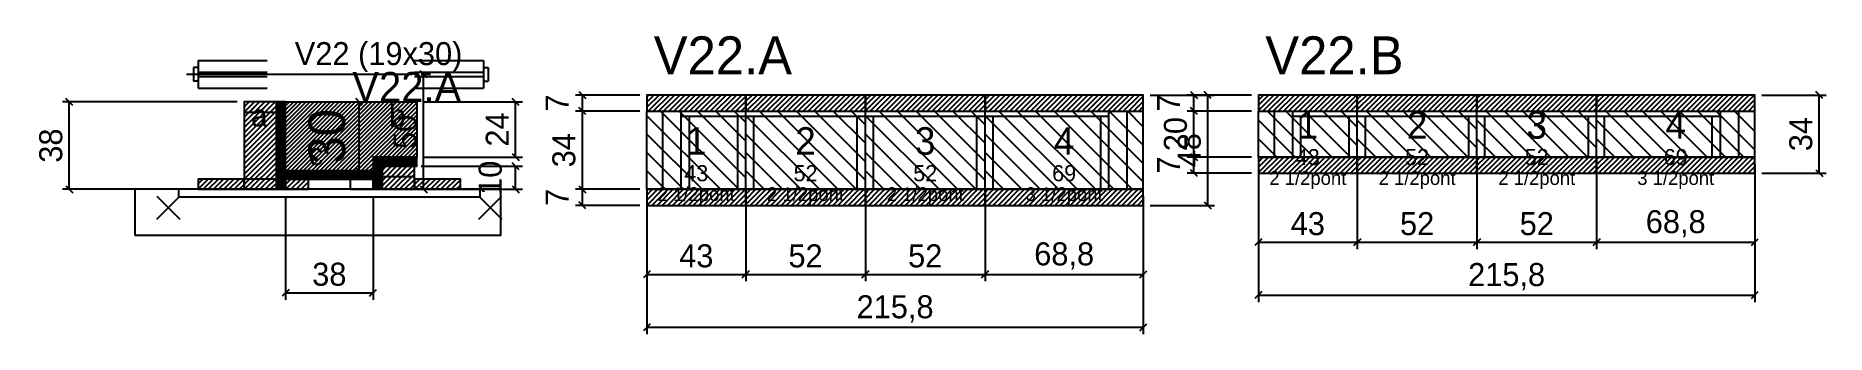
# Model space of a CAD drawing. Extents: x -69 to 710, y -97 to 33.
import ezdxf
from ezdxf.enums import TextEntityAlignment as Align

# ---------------------------------------------------------------- set-up
doc = ezdxf.new("R2010")
doc.units = 0
for name, color, linetype in [('5', 5, 'Continuous'), ('barrote', 126, 'Continuous'), ('CONCRETO', 251, 'Continuous'), ('COTA', 241, 'Continuous'), ('Cota Seção (2x)', 241, 'Continuous'), ('detalhes', 7, 'Continuous'), ('Hachura', 251, 'Continuous'), ('Madeira', 126, 'Continuous'), ('NOMENCLATURA', 7, 'Continuous'), ('Painéis', 200, 'Continuous'), ('presilha', 224, 'Continuous'), ('Reaproveitamento', 30, 'Continuous'), ('SARR_2.2x7', 40, 'Continuous'), ('SARR_3.5x7', 81, 'Continuous'), ('SCO-___-LAJ', 224, 'Continuous'), ('TENSOR', 224, 'Continuous'), ('texto', 7, 'Continuous'), ('Texto Seção', 7, 'Continuous')]:
    doc.layers.add(name, color=color, linetype=linetype)
doc.dimstyles.new('PAINEL', dxfattribs={"dimtxt": 10, "dimasz": 3, "dimexe": 3, "dimexo": 3, "dimgap": 3, "dimtad": 1, "dimblk": 'OBLIQUE', "dimblk1": 'OBLIQUE', "dimcen": 2.5, "dimclrd": 4, "dimclre": 4, "dimclrt": 240, "dimazin": 3, "dimtfac": 1, "dimtmove": 0, "dimatfit": 3})
doc.dimstyles.new('SECAO2X', dxfattribs={"dimtxt": 16, "dimasz": 3, "dimexe": 3, "dimexo": 3, "dimgap": 3, "dimtad": 1, "dimblk": 'OBLIQUE', "dimblk1": 'OBLIQUE', "dimcen": 2.5, "dimclrd": 4, "dimclre": 4, "dimclrt": 240, "dimazin": 3, "dimtfac": 1, "dimtmove": 0, "dimatfit": 3})

# ---------------------------------------------------------------- blocks, each defined once
blk = doc.blocks.new('_OBLIQUE')
at = {"color": 0, "linetype": 'BYBLOCK'}
blk.add_line((-0.5, -0.5), (0.5, 0.5), dxfattribs=at)

msp = doc.modelspace()

# ---------------------------------------------------------------- hatches: boundary and pattern name
at = {"layer": 'COTA'}
h = msp.add_hatch(dxfattribs=at)
h.set_pattern_fill('ANSI31', scale=0.4)
h.paths.add_polyline_path([(40, -26), (40, 4), (97, 4), (97, -20), (78, -20), (78, -26)])
h = msp.add_hatch(dxfattribs=at)
h.set_pattern_fill('ANSI31', scale=0.5)
h.paths.add_polyline_path([(197, 0), (240, 0), (240, 7), (197, 7)])
h = msp.add_hatch(dxfattribs=at)
h.set_pattern_fill('ANSI31', scale=0.5)
h.paths.add_polyline_path([(240, 0), (292, 0), (292, 7), (240, 7)])
h = msp.add_hatch(dxfattribs=at)
h.set_pattern_fill('ANSI31', scale=0.5)
h.paths.add_polyline_path([(292, 0), (344, 0), (344, 7), (292, 7)])
h = msp.add_hatch(dxfattribs=at)
h.set_pattern_fill('ANSI31', scale=0.5)
h.paths.add_polyline_path([(344, 0), (412.8, 0), (412.8, 7), (344, 7)])
h = msp.add_hatch(dxfattribs=at)
h.set_pattern_fill('ANSI31', scale=0.5)
h.paths.add_polyline_path([(462.8, 0), (505.8, 0), (505.8, 7), (462.8, 7)])
h = msp.add_hatch(dxfattribs=at)
h.set_pattern_fill('ANSI31', scale=0.5)
h.paths.add_polyline_path([(505.8, 0), (557.8, 0), (557.8, 7), (505.8, 7)])
h = msp.add_hatch(dxfattribs=at)
h.set_pattern_fill('ANSI31', scale=0.5)
h.paths.add_polyline_path([(557.8, 0), (609.8, 0), (609.8, 7), (557.8, 7)])
h = msp.add_hatch(dxfattribs=at)
h.set_pattern_fill('ANSI31', scale=0.5)
h.paths.add_polyline_path([(609.8, 0), (678.6, 0), (678.6, 7), (609.8, 7)])
h = msp.add_hatch(dxfattribs=at)
h.set_pattern_fill('ANSI31', scale=0.5)
h.paths.add_polyline_path([(462.8, -27), (505.8, -27), (505.8, -20), (462.8, -20)])
h = msp.add_hatch(dxfattribs=at)
h.set_pattern_fill('ANSI31', scale=0.5)
h.paths.add_polyline_path([(505.8, -27), (557.8, -27), (557.8, -20), (505.8, -20)])
h = msp.add_hatch(dxfattribs=at)
h.set_pattern_fill('ANSI31', scale=0.5)
h.paths.add_polyline_path([(557.8, -27), (609.8, -27), (609.8, -20), (557.8, -20)])
h = msp.add_hatch(dxfattribs=at)
h.set_pattern_fill('ANSI31', scale=0.5)
h.paths.add_polyline_path([(609.8, -27), (678.6, -27), (678.6, -20), (609.8, -20)])
h = msp.add_hatch(dxfattribs=at)
h.set_pattern_fill('ANSI31', scale=0.5)
h.paths.add_polyline_path([(197, -41), (240, -41), (240, -34), (197, -34)])
h = msp.add_hatch(dxfattribs=at)
h.set_pattern_fill('ANSI31', scale=0.5)
h.paths.add_polyline_path([(240, -41), (292, -41), (292, -34), (240, -34)])
h = msp.add_hatch(dxfattribs=at)
h.set_pattern_fill('ANSI31', scale=0.5)
h.paths.add_polyline_path([(292, -41), (344, -41), (344, -34), (292, -34)])
h = msp.add_hatch(dxfattribs=at)
h.set_pattern_fill('ANSI31', scale=0.5)
h.paths.add_polyline_path([(344, -41), (412.8, -41), (412.8, -34), (344, -34)])
at = {"layer": 'Hachura'}
h = msp.add_hatch(dxfattribs=at)
h.set_pattern_fill('ANSI31', scale=0.5)
h.paths.add_polyline_path([(22, -34), (36, -34), (36, 4), (22, 4)])
h = msp.add_hatch(dxfattribs=at)
h.set_pattern_fill('ANSI31', scale=0.5)
h.paths.add_polyline_path([(22, -0.4), (36, -0.4), (36, 4), (22, 4)])
h = msp.add_hatch(dxfattribs=at)
h.set_pattern_fill('SOLID')
h.paths.add_polyline_path([(36, -34), (40, -34), (40, 4), (36, 4)])
h = msp.add_hatch(dxfattribs=at)
h.set_pattern_fill('SOLID')
h.paths.add_polyline_path([(78, -24), (97, -24), (97, -20), (78, -20)])
h = msp.add_hatch(dxfattribs=at)
h.set_pattern_fill('ANSI31', scale=0.5)
h.paths.add_polyline_path([(2, -34), (22, -34), (22, -29.6), (2, -29.6)])
h = msp.add_hatch(dxfattribs=at)
h.set_pattern_fill('SOLID')
h.paths.add_polyline_path([(40, -29.6), (78, -29.6), (78, -26), (40, -26)])
h = msp.add_hatch(dxfattribs=at)
h.set_pattern_fill('ANSI31', scale=0.5)
h.paths.add_polyline_path([(40, -34), (50, -34), (50, -29.6), (40, -29.6)])
h = msp.add_hatch(dxfattribs=at)
h.set_pattern_fill('SOLID')
h.paths.add_polyline_path([(78, -34), (82, -34), (82, -24), (78, -24)])
h = msp.add_hatch(dxfattribs=at)
h.set_pattern_fill('ANSI31', scale=0.5)
h.paths.add_polyline_path([(82, -34), (96, -34), (96, -24), (82, -24)])
h = msp.add_hatch(dxfattribs=at)
h.set_pattern_fill('ANSI31', scale=0.5)
h.paths.add_polyline_path([(82, -28.4), (96, -28.4), (96, -24), (82, -24)])
h = msp.add_hatch(dxfattribs=at)
h.set_pattern_fill('ANSI31', scale=0.5)
h.paths.add_polyline_path([(96, -34), (116, -34), (116, -29.6), (96, -29.6)])

# ---------------------------------------------------------------- linework, layer by layer
for p, q in [((0, 19), (0, 13)), ((2, 19), (0, 19)), ((2, 22), (32, 22)), ((2, 22), (2, 10)), ((2, 17), (32, 17)), ((96, 22), (126, 22)), ((96, 17), (126, 17)), ((126, 22), (126, 10)), ((126, 19), (128, 19)), ((128, 19), (128, 13)), ((2, 13), (0, 13)), ((2, 15), (32, 15)), ((2, 10), (32, 10)), ((96, 15), (126, 15)), ((96, 10), (126, 10)), ((126, 13), (128, 13))]:
    msp.add_line(p, q)
at = {"layer": 'barrote'}
msp.add_lwpolyline([(-25.5, -54), (133.5, -54), (133.5, -34), (-25.5, -34)], close=True, dxfattribs=at)
at = {"layer": 'CONCRETO'}
msp.add_lwpolyline([(40, -26), (40, 4), (97, 4), (97, -20), (78, -20), (78, -26)], close=True, dxfattribs=at)
at = {"layer": 'Madeira'}
for points in [[(22, -34), (36, -34), (36, 4), (22, 4)], [(22, -0.4), (36, -0.4), (36, 4), (22, 4)], [(2, -34), (22, -34), (22, -29.6), (2, -29.6)], [(22, -34), (36, -34), (36, -29.6), (22, -29.6)], [(40, -34), (50, -34), (50, -29.6), (40, -29.6)], [(68, -34), (78, -34), (78, -29.6), (68, -29.6)], [(82, -34), (96, -34), (96, -24), (82, -24)], [(82, -28.4), (96, -28.4), (96, -24), (82, -24)], [(96, -34), (116, -34), (116, -29.6), (96, -29.6)]]:
    msp.add_lwpolyline(points, close=True, dxfattribs=at)
at = {"layer": 'Painéis'}
for p, q in [((197, 0), (240, 0)), ((197, -34), (197, 0)), ((240, -34), (240, 0)), ((240, -34), (240, 0)), ((240, 0), (292, 0)), ((240, -34), (240, 0)), ((292, -34), (292, 0)), ((292, -34), (292, 0)), ((292, 0), (344, 0)), ((292, -34), (292, 0)), ((344, -34), (344, 0)), ((344, -34), (344, 0)), ((344, 0), (412.8, 0)), ((344, -34), (344, 0)), ((412.8, -34), (412.8, 0)), ((462.8, 0), (505.8, 0)), ((462.8, -20), (462.8, 0)), ((505.8, -20), (505.8, 0)), ((505.8, -20), (505.8, 0)), ((505.8, 0), (557.8, 0)), ((505.8, -20), (505.8, 0)), ((557.8, -20), (557.8, 0)), ((557.8, -20), (557.8, 0)), ((557.8, 0), (609.8, 0)), ((557.8, -20), (557.8, 0)), ((609.8, -20), (609.8, 0)), ((609.8, -20), (609.8, 0)), ((609.8, 0), (678.6, 0)), ((609.8, -20), (609.8, 0)), ((678.6, -20), (678.6, 0)), ((462.8, -20), (505.8, -20)), ((505.8, -20), (557.8, -20)), ((557.8, -20), (609.8, -20)), ((609.8, -20), (678.6, -20)), ((197, -34), (240, -34)), ((240, -34), (292, -34)), ((292, -34), (344, -34)), ((344, -34), (412.8, -34))]:
    msp.add_line(p, q, dxfattribs=at)
for points in [[(36, -34), (40, -34), (40, 4), (36, 4)], [(78, -24), (97, -24), (97, -20), (78, -20)], [(40, -29.6), (78, -29.6), (78, -26), (40, -26)], [(78, -34), (82, -34), (82, -24), (78, -24)]]:
    msp.add_lwpolyline(points, close=True, dxfattribs=at)
at = {"layer": 'presilha'}
for p, q in [((-16, -47), (-6, -37)), ((-16, -37), (-6, -47)), ((124, -47), (134, -37)), ((124, -37), (134, -47))]:
    msp.add_line(p, q, dxfattribs=at)
at = {"layer": 'Reaproveitamento', "color": 30}
for p, q in [((237, -34), (203, 0)), ((240, -29), (211, 0)), ((240, -21), (219, 0)), ((240, -13), (227, 0)), ((240, -5), (235, 0)), ((280, -34), (246, 0)), ((288, -34), (254, 0)), ((292, -30), (262, 0)), ((292, -22), (270, 0)), ((292, -14), (278, 0)), ((292, -6), (286, 0)), ((332, -34), (298, 0)), ((340, -34), (306, 0)), ((344, -30), (314, 0)), ((344, -22), (322, 0)), ((344, -14), (330, 0)), ((344, -6), (338, 0)), ((384, -34), (350, 0)), ((392, -34), (358, 0)), ((400, -34), (366, 0)), ((408, -34), (374, 0)), ((412.8, -30.8), (382, 0)), ((412.8, -22.8), (390, 0)), ((412.8, -14.8), (398, 0)), ((412.8, -6.8), (406, 0)), ((486.8, -20), (466.8, 0)), ((494.8, -20), (474.8, 0)), ((502.8, -20), (482.8, 0)), ((505.8, -15), (490.8, 0)), ((505.8, -7), (498.8, 0)), ((529.8, -20), (509.8, 0)), ((537.8, -20), (517.8, 0)), ((545.8, -20), (525.8, 0)), ((553.8, -20), (533.8, 0)), ((557.8, -16), (541.8, 0)), ((557.8, -8), (549.8, 0)), ((557.8, 0), (557.8, 0)), ((581.8, -20), (561.8, 0)), ((589.8, -20), (569.8, 0)), ((597.8, -20), (577.8, 0)), ((605.8, -20), (585.8, 0)), ((609.8, -16), (593.8, 0)), ((609.8, -8), (601.8, 0)), ((609.8, 0), (609.8, 0)), ((633.8, -20), (613.8, 0)), ((641.8, -20), (621.8, 0)), ((649.8, -20), (629.8, 0)), ((657.8, -20), (637.8, 0)), ((665.8, -20), (645.8, 0)), ((673.8, -20), (653.8, 0)), ((678.6, -16.8), (661.8, 0)), ((678.6, -8.8), (669.8, 0)), ((678.6, -0.8), (677.8, 0)), ((229, -34), (197, -2)), ((272, -34), (240, -2)), ((324, -34), (292, -2)), ((376, -34), (344, -2)), ((478.8, -20), (462.8, -4)), ((521.8, -20), (505.8, -4)), ((573.8, -20), (557.8, -4)), ((625.8, -20), (609.8, -4)), ((221, -34), (197, -10)), ((264, -34), (240, -10)), ((316, -34), (292, -10)), ((368, -34), (344, -10)), ((470.8, -20), (462.8, -12)), ((513.8, -20), (505.8, -12)), ((565.8, -20), (557.8, -12)), ((617.8, -20), (609.8, -12)), ((213, -34), (197, -18)), ((256, -34), (240, -18)), ((308, -34), (292, -18)), ((360, -34), (344, -18)), ((462.8, -20), (462.8, -20)), ((505.8, -20), (505.8, -20)), ((557.8, -20), (557.8, -20)), ((609.8, -20), (609.8, -20)), ((205, -34), (197, -26)), ((248, -34), (240, -26)), ((300, -34), (292, -26)), ((352, -34), (344, -26)), ((197, -34), (197, -34)), ((240, -34), (240, -34)), ((292, -34), (292, -34)), ((344, -34), (344, -34))]:
    msp.add_line(p, q, dxfattribs=at)
at = {"layer": 'SARR_2.2x7'}
for p, q in [((204, -34), (204, 0)), ((405.8, -34), (405.8, 0)), ((469.8, -20), (469.8, 0)), ((671.6, -20), (671.6, 0)), ((212, -2.2), (240, -2.2)), ((240, -2.2), (292, -2.2)), ((292, -2.2), (344, -2.2)), ((344, -2.2), (397.8, -2.2)), ((477.8, -2.2), (505.8, -2.2)), ((505.8, -2.2), (557.8, -2.2)), ((557.8, -2.2), (609.8, -2.2)), ((609.8, -2.2), (663.6, -2.2))]:
    msp.add_line(p, q, dxfattribs=at)
at = {"layer": 'SARR_3.5x7'}
for p, q in [((212, -34), (212, 0)), ((240, -34), (240, 0)), ((240, -34), (240, 0)), ((292, -34), (292, 0)), ((292, -34), (292, 0)), ((344, -34), (344, 0)), ((344, -34), (344, 0)), ((397.8, -34), (397.8, 0)), ((477.8, -20), (477.8, 0)), ((505.8, -20), (505.8, 0)), ((505.8, -20), (505.8, 0)), ((557.8, -20), (557.8, 0)), ((557.8, -20), (557.8, 0)), ((609.8, -20), (609.8, 0)), ((609.8, -20), (609.8, 0)), ((663.6, -20), (663.6, 0)), ((215.5, -34), (215.5, -2.2)), ((236.5, -34), (236.5, -2.2)), ((243.5, -34), (243.5, -2.2)), ((288.5, -34), (288.5, -2.2)), ((295.5, -34), (295.5, -2.2)), ((340.5, -34), (340.5, -2.2)), ((347.5, -34), (347.5, -2.2)), ((394.3, -34), (394.3, -2.2)), ((481.3, -20), (481.3, -2.2)), ((502.3, -20), (502.3, -2.2)), ((509.3, -20), (509.3, -2.2)), ((554.3, -20), (554.3, -2.2)), ((561.3, -20), (561.3, -2.2)), ((606.3, -20), (606.3, -2.2)), ((613.3, -20), (613.3, -2.2)), ((660.1, -20), (660.1, -2.2)), ((477.8, -20), (481.3, -20)), ((502.3, -20), (505.8, -20)), ((505.8, -20), (509.3, -20)), ((554.3, -20), (557.8, -20)), ((557.8, -20), (561.3, -20)), ((606.3, -20), (609.8, -20)), ((609.8, -20), (613.3, -20)), ((660.1, -20), (663.6, -20)), ((212, -34), (215.5, -34)), ((236.5, -34), (240, -34)), ((240, -34), (243.5, -34)), ((288.5, -34), (292, -34)), ((292, -34), (295.5, -34)), ((340.5, -34), (344, -34)), ((344, -34), (347.5, -34)), ((394.3, -34), (397.8, -34))]:
    msp.add_line(p, q, dxfattribs=at)
at = {"layer": 'SCO-___-LAJ'}
for points in [[(197, 0), (240, 0), (240, 7), (197, 7)], [(240, 0), (292, 0), (292, 7), (240, 7)], [(292, 0), (344, 0), (344, 7), (292, 7)], [(344, 0), (412.8, 0), (412.8, 7), (344, 7)], [(462.8, 0), (505.8, 0), (505.8, 7), (462.8, 7)], [(505.8, 0), (557.8, 0), (557.8, 7), (505.8, 7)], [(557.8, 0), (609.8, 0), (609.8, 7), (557.8, 7)], [(609.8, 0), (678.6, 0), (678.6, 7), (609.8, 7)], [(462.8, -27), (505.8, -27), (505.8, -20), (462.8, -20)], [(505.8, -27), (557.8, -27), (557.8, -20), (505.8, -20)], [(557.8, -27), (609.8, -27), (609.8, -20), (557.8, -20)], [(609.8, -27), (678.6, -27), (678.6, -20), (609.8, -20)], [(-6.5, -37.2), (124.5, -37.2), (124.5, -34), (-6.5, -34)], [(197, -41), (240, -41), (240, -34), (197, -34)], [(240, -41), (292, -41), (292, -34), (240, -34)], [(292, -41), (344, -41), (344, -34), (292, -34)], [(344, -41), (412.8, -41), (412.8, -34), (344, -34)]]:
    msp.add_lwpolyline(points, close=True, dxfattribs=at)
at = {"layer": 'TENSOR'}
msp.add_line((-3, 16), (95, 16), dxfattribs=at)

# ---------------------------------------------------------------- texts
at = {"layer": '5'}
for s, height, p in [('1', 12, (484.3, -6)), ('2', 12, (531.8, -6)), ('3', 12, (583.8, -6)), ('4', 12, (644.2, -6)), ('1', 12, (218.5, -13)), ('2', 12, (266, -13)), ('3', 12, (318, -13)), ('4', 12, (378.4, -13)), ('43', 7, (484.3, -20)), ('52', 7, (531.8, -20)), ('52', 7, (583.8, -20)), ('69', 7, (644.2, -20)), ('43', 7, (218.5, -27)), ('52', 7, (266, -27)), ('52', 7, (318, -27)), ('69', 7, (378.4, -27))]:
    msp.add_text(s, height=height, dxfattribs=at).set_placement(p, align=Align.MIDDLE_CENTER)
at = {"layer": 'detalhes'}
for s, p in [('a', (25, -6.7)), ('b', (85, -6.7)), ('c', (50, -23.5))]:
    msp.add_text(s, height=9.6, dxfattribs=at).set_placement(p)
at = {"layer": 'NOMENCLATURA'}
for s, p in [('V22.A', (200, 16)), ('V22.B', (465.8, 16))]:
    msp.add_text(s, height=16.5, dxfattribs=at).set_placement(p)
at = {"layer": 'texto', "char_height": 6, "attachment_point": 5}
for s, insert in [('2 1/2pont', (484.3, -30)), ('2 1/2pont', (531.8, -30)), ('2 1/2pont', (583.8, -30)), ('3 1/2pont', (644.2, -30)), ('2 1/2pont', (218.5, -37)), ('2 1/2pont', (266, -37)), ('2 1/2pont', (318, -37)), ('3 1/2pont', (378.4, -37))]:
    msp.add_mtext(s, dxfattribs=dict(at, insert=insert))
at = {"layer": 'Texto Seção'}
for s, height, p in [('V22 (19x30)', 10, (44, 20)), ('V22.A', 13, (69, 4))]:
    msp.add_text(s, height=height, dxfattribs=at).set_placement(p)

# ---------------------------------------------------------------- dimensions: what is measured, and where the dimension line sits
at = {"layer": 'COTA'}
for base, p1, p2 in [((100, -34), (96, -34), (96, 16)), ((169, 0), (197, 0), (197, 7)), ((440.8, -41), (412.8, -41), (412.8, 7)), ((434.8, 0), (462.8, 0), (462.8, 7)), ((706.6, -27), (678.6, -27), (678.6, 7)), ((-54, -34), (2, -34), (22, 4)), ((140, -20), (97, -20), (97, 4)), ((169, -34), (197, -34), (197, 0)), ((434.8, -20), (462.8, -20), (462.8, 0)), ((140, -34), (96, -34), (96, -24)), ((434.8, -27), (462.8, -27), (462.8, -20)), ((169, -41), (197, -41), (197, -34))]:
    msp.add_linear_dim(base=base, p1=p1, p2=p2, angle=90, dimstyle='PAINEL', dxfattribs=at).render()
for base, p1, p2 in [((462.8, -57), (462.8, -20), (505.8, -20)), ((462.8, -80), (462.8, -20), (678.6, -20)), ((505.8, -57), (505.8, -20), (557.8, -20)), ((557.8, -57), (557.8, -20), (609.8, -20)), ((609.8, -57), (609.8, -20), (678.6, -20)), ((40, -79), (40, -34), (78, -34)), ((197, -71), (197, -34), (240, -34)), ((197, -94), (197, -34), (412.8, -34)), ((240, -71), (240, -34), (292, -34)), ((292, -71), (292, -34), (344, -34)), ((344, -71), (344, -34), (412.8, -34))]:
    msp.add_linear_dim(base=base, p1=p1, p2=p2, dimstyle='PAINEL', dxfattribs=at).render()
at = {"layer": 'Cota Seção (2x)'}
msp.add_linear_dim(base=(72, -26), p1=(40, -26), p2=(40, 4), angle=90, dimstyle='SECAO2X', dxfattribs=at).render()

doc.saveas('drawing.dxf')
